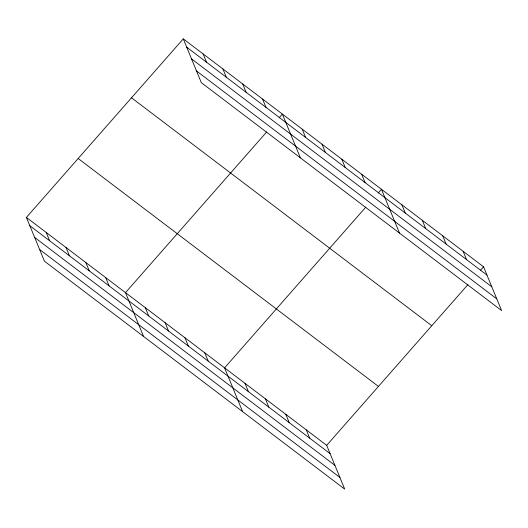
<?xml version="1.0" encoding="UTF-8"?>
<svg xmlns="http://www.w3.org/2000/svg" width="528" height="528" viewBox="0 0 528 528"><rect width="100%" height="100%" fill="white"/><g stroke="black" fill="none" stroke-linecap="round" stroke-linejoin="round"><path stroke-width="0.79" d="M26.4 217.424L326.68 445.348L344.718 489.126L44.444 261.202L26.4 217.424L183.282 38.874L483.556 266.798L501.6 310.576L201.32 82.652L183.282 38.874M266.732 131.888L125.492 292.644L143.537 336.415M279.134 117.77L282.368 114.088L300.412 157.865M365.825 207.101L224.585 367.858L242.629 411.629M378.226 192.991L381.46 189.308L399.505 233.079M326.68 445.348L467.92 284.599M480.322 270.481L483.556 266.798M186.701 47.183L486.981 275.108M191.525 58.885L491.806 286.81M196.495 70.943L496.775 298.868M131.512 97.799L431.785 325.723M78.17 158.506L378.451 386.43M29.825 225.733L330.106 453.658M34.65 237.442L334.93 465.359M39.62 249.5L339.9 477.418M463.142 251.302L466.561 259.611M442.721 235.805L446.147 244.108M422.301 220.301L425.726 228.611M401.881 204.805L405.306 213.114M361.647 174.26L365.072 182.569M341.827 159.218L345.253 167.528M322.007 144.177L325.433 152.486M302.188 129.136L305.613 137.445M262.555 99.046L265.98 107.356M242.735 84.005L246.16 92.314M222.915 68.963L226.34 77.273M203.095 53.915L206.521 62.225M306.26 429.851L309.685 438.161M285.839 414.355L289.265 422.664M265.419 398.851L268.844 407.161M245.005 383.354L248.431 391.664M204.765 352.816L208.19 361.119M184.945 337.768L188.371 346.078M165.132 322.727L168.551 331.036M145.312 307.685L148.738 315.995M105.673 277.596L109.098 285.905M85.853 262.555L89.278 270.864M66.04 247.513L69.458 255.823M46.22 232.472L49.645 240.781"/></g></svg>
